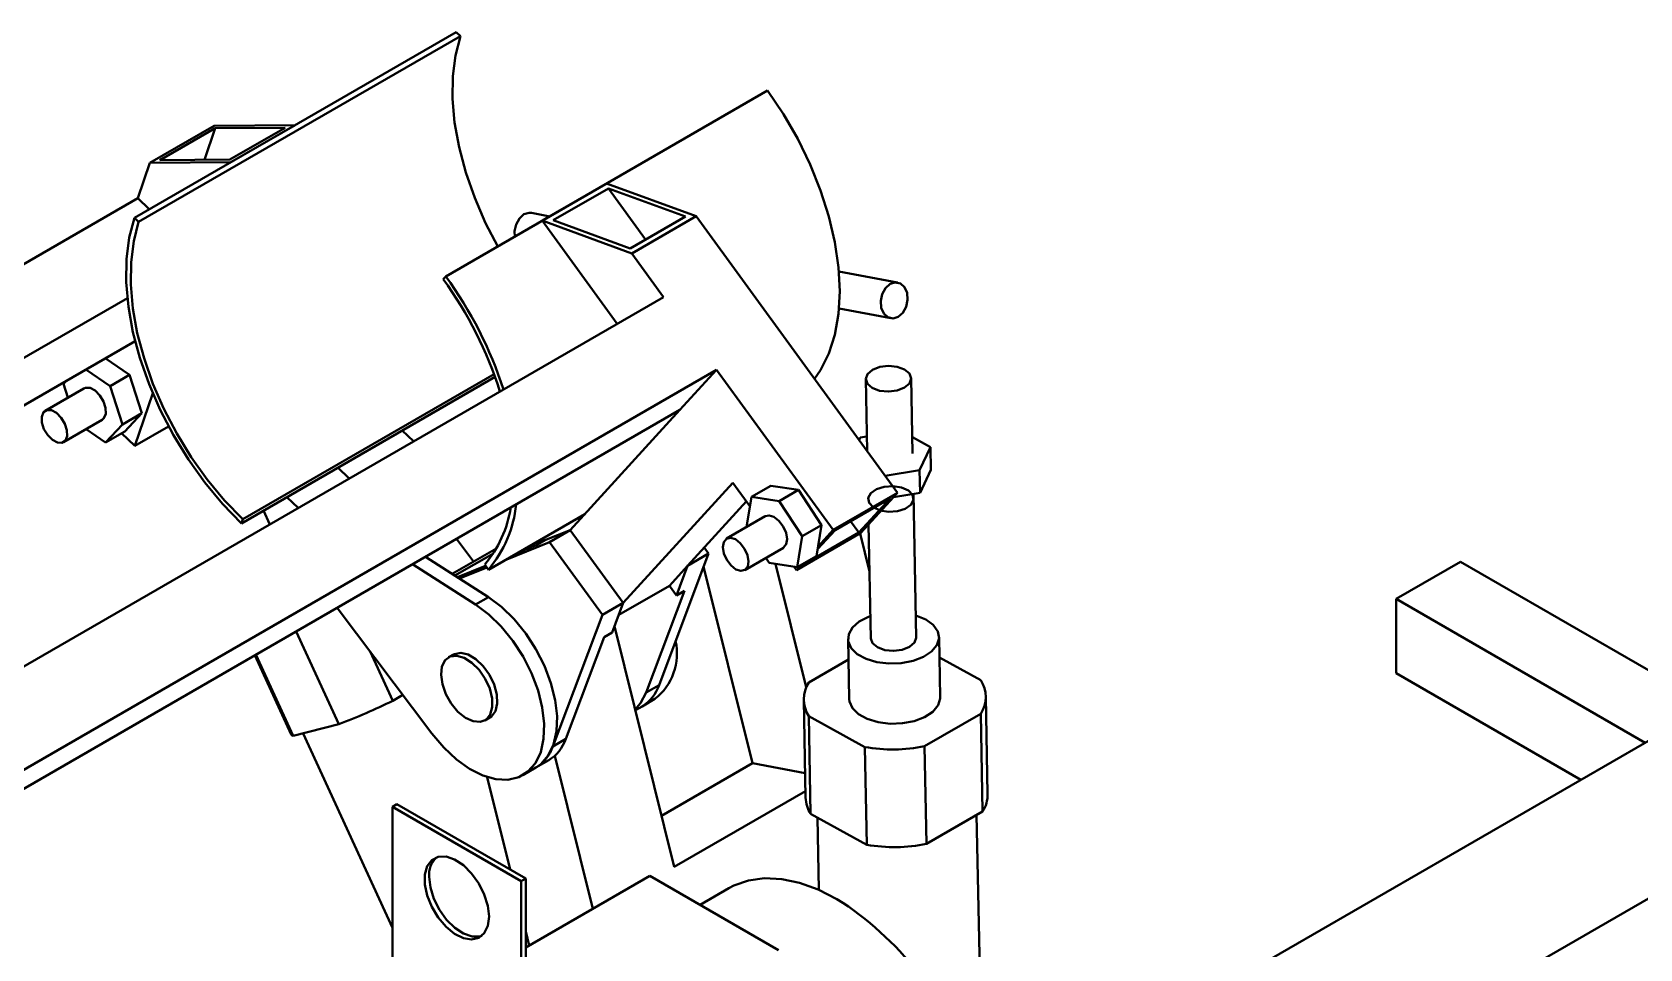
# Model space of a CAD drawing. Header units: millimetres. Extents: x -250 to 3947, y -1468 to 870.
# Drawn here: x 1654.6 to 1742.9, y 318.8 to 369.2 of the extents above; entities that cross this region are included whole.
import ezdxf

# ---------------------------------------------------------------- set-up
doc = ezdxf.new("R2010")
doc.units = ezdxf.units.MM

msp = doc.modelspace()

# ---------------------------------------------------------------- linework, layer by layer
at = {"color": 7, "linetype": 'Continuous', "lineweight": 40}
for p, q in [((1677.9202, 369.2067), (1660.2426, 359.0016)), ((1677.9202, 369.2067), (1678.1555, 368.9821)), ((1678.1555, 368.9821), (1660.4778, 358.777)), ((1695.0253, 365.9958), (1677.3476, 355.7907)), ((1661.0869, 362.0249), (1664.6225, 364.0659)), ((1664.6871, 363.9257), (1661.6465, 362.1704)), ((1664.6871, 363.9257), (1664.1004, 362.1915)), ((1669.0814, 364.1041), (1664.6225, 364.0659)), ((1668.5218, 363.9586), (1664.6871, 363.9257)), ((1665.4812, 362.2033), (1668.5218, 363.9586)), ((1669.0814, 364.1041), (1665.5459, 362.0631)), ((1661.6465, 362.1704), (1665.4812, 362.2033)), ((1661.0869, 362.0249), (1660.4279, 360.0769)), ((1665.5459, 362.0631), (1661.0869, 362.0249)), ((1686.1864, 360.8932), (1682.6509, 358.8522)), ((1683.2427, 358.8692), (1686.2832, 360.6244)), ((1686.1864, 360.8932), (1691.1046, 359.0947)), ((1686.2832, 360.6244), (1690.5128, 359.0777)), ((1686.2832, 360.6244), (1688.3268, 357.8158)), ((1614.3458, 333.4742), (1660.4279, 360.0769)), ((1660.4279, 360.0769), (1661.06, 359.4735)), ((1660.2426, 359.0016), (1660.4778, 358.777)), ((1683.0584, 359.0874), (1682.0566, 359.2781)), ((1682.6509, 358.8522), (1687.569, 357.0537)), ((1682.6509, 358.8522), (1686.773, 353.1869)), ((1687.4722, 357.3224), (1683.2427, 358.8692)), ((1690.5128, 359.0777), (1687.4722, 357.3224)), ((1687.569, 357.0537), (1691.1046, 359.0947)), ((1691.1046, 359.0947), (1702.1612, 343.8985)), ((1687.569, 357.0537), (1689.3148, 354.6543)), ((1702.1704, 355.4501), (1698.949, 356.0632)), ((1677.3476, 355.7907), (1677.207, 355.6366)), ((1621.1922, 332.2782), (1659.8596, 354.6004)), ((1689.3148, 354.6543), (1639.8173, 326.08)), ((1698.9577, 354.0257), (1701.7965, 353.4854)), ((1621.59, 329.8953), (1660.2854, 352.2337)), ((1692.2245, 350.6553), (1642.727, 322.081)), ((1658.9143, 349.7662), (1657.5846, 350.6745)), ((1659.9749, 350.3786), (1658.6452, 351.2868)), ((1692.2245, 350.6553), (1690.216, 348.4548)), ((1692.2245, 350.6553), (1698.6257, 341.8575)), ((1656.5101, 350.0542), (1656.346, 349.8806)), ((1656.346, 349.8806), (1656.5906, 349.127)), ((1658.9143, 349.7662), (1659.9749, 350.3786)), ((1659.5983, 347.6591), (1658.9143, 349.7662)), ((1660.659, 348.2714), (1659.9749, 350.3786)), ((1680.0584, 350.2625), (1666.1244, 342.2186)), ((1680.0036, 350.4138), (1666.2013, 342.4459)), ((1700.4178, 350.1415), (1700.4955, 346.1878)), ((1702.9985, 346.0622), (1702.9174, 350.1906)), ((1657.4722, 349.6359), (1655.3509, 348.4113)), ((1661.2525, 349.3722), (1660.2738, 346.4793)), ((1690.216, 348.4548), (1643.2604, 321.3479)), ((1659.5983, 347.6591), (1660.659, 348.2714)), ((1659.7169, 347.275), (1660.659, 348.2714)), ((1690.216, 348.4548), (1684.1906, 341.8533)), ((1656.3508, 346.6792), (1658.4721, 347.9038)), ((1657.5871, 347.3929), (1658.6562, 346.6627)), ((1658.6562, 346.6627), (1659.5983, 347.6591)), ((1658.6562, 346.6627), (1659.7169, 347.275)), ((1660.2738, 346.4793), (1659.5446, 347.1755)), ((1662.1238, 347.5473), (1660.2738, 346.4793)), ((1674.9632, 347.3212), (1675.5846, 346.728)), ((1700.051, 346.7988), (1700.1162, 346.9368)), ((1700.1162, 346.9368), (1700.4796, 346.9966)), ((1702.981, 346.9543), (1703.9792, 346.4044)), ((1703.9792, 346.4044), (1703.3813, 345.1384)), ((1704.0036, 345.1659), (1703.9792, 346.4044)), ((1671.4277, 345.2801), (1672.049, 344.6869)), ((1687.1003, 337.8543), (1693.1257, 344.4558)), ((1693.1257, 344.4558), (1694.0595, 343.1723)), ((1703.3813, 345.1384), (1701.4859, 344.8267)), ((1703.4056, 343.8999), (1703.3813, 345.1384)), ((1704.0036, 345.1659), (1703.4056, 343.8999)), ((1669.2453, 343.0684), (1668.624, 343.6616)), ((1694.1412, 343.6749), (1693.872, 342.0189)), ((1694.1412, 343.6749), (1695.2018, 344.2872)), ((1695.6731, 343.4437), (1694.1412, 343.6749)), ((1696.7337, 344.056), (1695.2018, 344.2872)), ((1695.6731, 343.4437), (1696.7337, 344.056)), ((1697.9895, 342.1256), (1696.7337, 344.056)), ((1698.6257, 341.8575), (1702.1612, 343.8985)), ((1698.7326, 341.8463), (1701.7732, 343.6016)), ((1701.7732, 343.6016), (1700.0459, 341.7091)), ((1702.1612, 343.8985), (1700.1528, 341.698)), ((1703.4056, 343.8999), (1701.943, 343.6593)), ((1703.1973, 335.9449), (1703.0422, 343.8401)), ((1667.3354, 342.9177), (1667.681, 342.1653)), ((1684.994, 342.7335), (1679.6907, 339.672)), ((1690.6358, 339.8953), (1693.8676, 343.4361)), ((1696.9289, 341.5133), (1695.6731, 343.4437)), ((1666.2013, 342.4459), (1666.1244, 342.2186)), ((1684.1906, 341.8533), (1682.7971, 341.2881)), ((1683.0416, 341.19), (1684.1906, 341.8533)), ((1687.1003, 337.8543), (1684.1906, 341.8533)), ((1694.897, 342.6106), (1692.7757, 341.3859)), ((1696.9289, 341.5133), (1697.9895, 342.1256)), ((1697.7134, 340.4264), (1697.9895, 342.1256)), ((1697.7733, 340.7953), (1698.7326, 341.8463)), ((1697.7987, 340.9514), (1698.6257, 341.8575)), ((1699.5871, 342.3396), (1700.0459, 341.7091)), ((1700.5747, 342.1603), (1700.6978, 335.8957)), ((1678.8693, 340.1159), (1677.9313, 341.363)), ((1683.0416, 341.19), (1680.6166, 340.2065)), ((1681.3237, 340.6147), (1682.3551, 341.033)), ((1682.5625, 341.1527), (1682.3317, 341.1966)), ((1682.3551, 341.033), (1682.7971, 341.2881)), ((1682.8137, 341.2948), (1682.5792, 341.3395)), ((1685.9512, 337.191), (1683.0416, 341.19)), ((1700.1528, 341.698), (1696.6172, 339.657)), ((1696.6527, 339.8141), (1696.9289, 341.5133)), ((1700.0459, 341.7091), (1697.0053, 339.9539)), ((1700.1059, 341.6709), (1700.6254, 339.5809)), ((1679.6924, 338.1675), (1676.2327, 340.3824)), ((1680.1348, 340.8465), (1677.7018, 339.4419)), ((1679.9636, 340.5675), (1677.8497, 339.3472)), ((1681.5307, 340.7342), (1681.5388, 340.7019)), ((1689.0693, 333.3368), (1691.7848, 340.5586)), ((1691.7848, 340.5586), (1690.6358, 339.8953)), ((1691.7848, 340.5586), (1691.5437, 340.89)), ((1693.7756, 339.6538), (1695.8969, 340.8785)), ((1694.9387, 340.3253), (1695.1208, 340.0453)), ((1695.1208, 340.0453), (1696.6527, 339.8141)), ((1696.6527, 339.8141), (1697.7134, 340.4264)), ((1697.0053, 339.9539), (1697.1284, 340.0887)), ((1733.0885, 340.1083), (1729.553, 338.0673)), ((1746.7687, 332.2109), (1733.0885, 340.1083)), ((1675.5256, 339.9742), (1678.9853, 337.7593)), ((1677.9849, 339.2606), (1679.5331, 339.8885)), ((1679.6014, 339.7947), (1678.101, 339.1863)), ((1679.487, 339.9519), (1679.6907, 339.672)), ((1689.6316, 338.7951), (1690.6358, 339.8953)), ((1690.0209, 338.26), (1690.6358, 339.8953)), ((1691.515, 339.8411), (1694.1991, 329.0425)), ((1695.4695, 339.9927), (1697.1538, 333.2165)), ((1696.4844, 339.8395), (1696.6172, 339.657)), ((1696.6172, 339.657), (1696.8809, 339.9459)), ((1689.6316, 338.7951), (1686.8503, 337.1895)), ((1688.3622, 332.9286), (1690.4628, 338.5151)), ((1690.0209, 338.26), (1689.6316, 338.7951)), ((1690.4628, 338.5151), (1690.0209, 338.26)), ((1676.5889, 330.6759), (1671.3906, 337.5871)), ((1678.9853, 337.7593), (1679.6924, 338.1675)), ((1685.9512, 337.191), (1687.1003, 337.8543)), ((1686.4853, 336.219), (1687.1003, 337.8543)), ((1729.553, 338.0673), (1729.553, 333.9846)), ((1743.2332, 330.1699), (1729.553, 338.0673)), ((1683.2356, 329.9691), (1685.9512, 337.191)), ((1686.6174, 336.5701), (1689.9042, 323.3466)), ((1703.7154, 336.9408), (1703.1734, 337.1655)), ((1669.1296, 336.2818), (1671.4703, 331.1851)), ((1686.0434, 335.9638), (1683.9427, 330.3773)), ((1686.4853, 336.219), (1686.0434, 335.9638)), ((1699.4481, 335.8712), (1699.513, 332.5684)), ((1704.512, 332.6666), (1704.4471, 335.9694)), ((1666.8585, 334.9708), (1668.8588, 330.6153)), ((1666.9217, 335.0072), (1668.9709, 330.5451)), ((1673.1945, 335.1888), (1674.4417, 332.473)), ((1677.7682, 335.0131), (1677.503, 334.86)), ((1697.2903, 333.48), (1699.4703, 334.7385)), ((1706.7352, 333.6059), (1704.469, 334.854)), ((1751.2963, 334.8246), (1710.3074, 311.1622)), ((1739.6971, 328.1285), (1729.553, 333.9846)), ((1689.0693, 333.3368), (1688.3622, 332.9286)), ((1674.4417, 332.473), (1674.9964, 332.7932)), ((1687.7645, 331.9549), (1688.1318, 332.1669)), ((1688.1318, 332.1669), (1688.8389, 332.5751)), ((1697.0135, 332.5193), (1697.1189, 327.1523)), ((1707.117, 327.3488), (1707.0115, 332.7158)), ((1679.5029, 331.3958), (1679.768, 331.5489)), ((1700.3712, 329.932), (1697.2898, 331.6292)), ((1697.2898, 331.6292), (1697.3953, 326.2622)), ((1703.6525, 329.9758), (1706.7347, 331.7551)), ((1706.7347, 331.7551), (1706.8402, 326.3881)), ((1671.4703, 331.1851), (1668.9709, 330.5451)), ((1669.5149, 330.6844), (1674.422, 319.9995)), ((1683.2356, 329.9691), (1683.9427, 330.3773)), ((1683.3341, 329.4477), (1685.4235, 321.0418)), ((1700.3712, 329.932), (1700.4767, 324.565)), ((1703.6525, 329.9758), (1703.758, 324.6087)), ((1681.5911, 328.391), (1682.2982, 328.7992)), ((1682.2982, 328.7992), (1683.0053, 329.2074)), ((1694.1991, 329.0425), (1689.205, 326.1595)), ((1694.1991, 329.0425), (1697.0926, 328.4918)), ((1679.632, 328.2811), (1680.8943, 323.2024)), ((1714.0571, 304.6669), (1755.046, 328.3292)), ((1674.422, 326.6531), (1674.6694, 326.7959)), ((1681.7405, 322.7139), (1674.6694, 326.7959)), ((1697.112, 327.5075), (1689.9042, 323.3466)), ((1681.493, 322.571), (1674.422, 326.6531)), ((1674.422, 314.405), (1674.422, 326.6531)), ((1700.4767, 324.565), (1697.3953, 326.2622)), ((1697.7656, 326.0582), (1697.8436, 322.0888)), ((1703.758, 324.6087), (1706.8402, 326.3881)), ((1706.7927, 312.0459), (1706.5145, 326.2)), ((1681.493, 322.571), (1681.7405, 322.7139)), ((1681.493, 310.3229), (1681.493, 322.571)), ((1681.7405, 318.9156), (1688.5641, 322.8548)), ((1681.7405, 322.7139), (1681.7405, 310.7516)), ((1695.6352, 318.7728), (1688.5641, 322.8548)), ((1692.8958, 322.1705), (1691.3226, 321.2624)), ((1681.7405, 319.7979), (1681.9323, 319.0264))]:
    msp.add_line(p, q, dxfattribs=at)
at = {"color": 7, "linetype": 'Continuous', "lineweight": 40, "flags": 128}
for points in [[(1680.2036, 357.4394), (1679.541, 358.7161), (1678.9397, 360.0994), (1678.451, 361.4939), (1678.082, 362.8792), (1677.838, 364.2351), (1677.7226, 365.5419), (1677.7375, 366.7805), (1677.8825, 367.9329), (1678.1555, 368.9821)], [(1697.6064, 350.1587), (1697.9426, 350.6425), (1698.3982, 351.5484), (1698.7285, 352.5815), (1698.9286, 353.7268), (1698.9957, 354.9676), (1698.9287, 356.2858), (1698.7286, 357.6622), (1698.3984, 359.0766), (1697.9428, 360.5085), (1697.3686, 361.937), (1696.684, 363.3412), (1695.8991, 364.7008), (1695.0253, 365.9958)], [(1666.1244, 342.2186), (1665.092, 343.2856), (1664.1164, 344.4602), (1663.2116, 345.7252), (1662.391, 347.0621), (1661.6664, 348.4515), (1661.0485, 349.8731), (1660.5463, 351.3062), (1660.167, 352.7298), (1659.9163, 354.1233), (1659.7977, 355.4662), (1659.8131, 356.7391), (1659.9621, 357.9233), (1660.2426, 359.0016)], [(1666.2013, 342.4459), (1665.1967, 343.4842), (1664.2473, 344.6271), (1663.3669, 345.858), (1662.5684, 347.159), (1661.8633, 348.511), (1661.2621, 349.8943), (1660.7734, 351.2888), (1660.4043, 352.6741), (1660.1603, 354.03), (1660.0449, 355.3368), (1660.0599, 356.5754), (1660.2049, 357.7278), (1660.4778, 358.777)], [(1682.0566, 359.2781), (1681.9326, 359.287), (1681.6449, 359.1996), (1681.3914, 358.9746), (1681.2107, 358.6462), (1681.1303, 358.2645), (1681.1433, 357.9818)], [(1702.2081, 353.5638), (1702.4616, 353.7889), (1702.6423, 354.1172), (1702.7227, 354.499), (1702.6906, 354.876), (1702.5508, 355.1908), (1702.3246, 355.3956), (1702.0465, 355.4591), (1701.7588, 355.3717), (1701.5053, 355.1467), (1701.3246, 354.8183), (1701.2442, 354.4365), (1701.2764, 354.0596), (1701.4162, 353.7447), (1701.6423, 353.5399), (1701.9204, 353.4764), (1702.2081, 353.5638)], [(1702.8238, 350.4493), (1702.5542, 350.6748), (1702.1496, 350.823), (1701.6716, 350.8711), (1701.193, 350.8119), (1700.7867, 350.6543), (1700.5144, 350.4225), (1700.4178, 350.1516), (1700.5114, 349.8829), (1700.781, 349.6573), (1701.1856, 349.5092), (1701.6636, 349.4611), (1702.1422, 349.5203), (1702.5485, 349.6778), (1702.8208, 349.9097), (1702.9174, 350.1806), (1702.8238, 350.4493)], [(1658.4721, 347.9038), (1658.5739, 347.9936), (1658.6702, 348.2366), (1658.6603, 348.5607), (1658.5456, 348.9167), (1658.3436, 349.2503), (1658.085, 349.5108), (1657.8093, 349.6584), (1657.5584, 349.6709), (1657.4722, 349.6359)], [(1655.2774, 347.3984), (1655.4794, 347.0648), (1655.738, 346.8043), (1656.0137, 346.6566), (1656.2646, 346.6442), (1656.4526, 346.769), (1656.5489, 347.0119), (1656.5389, 347.3361), (1656.4242, 347.6921), (1656.2222, 348.0257), (1655.9637, 348.2862), (1655.688, 348.4338), (1655.437, 348.4462), (1655.2491, 348.3215), (1655.1528, 348.0785), (1655.1627, 347.7544), (1655.2774, 347.3984)], [(1702.7644, 344.0202), (1702.3877, 344.1898), (1701.9212, 344.2637), (1701.4358, 344.2305), (1701.0055, 344.0953), (1700.6958, 343.8787), (1700.5537, 343.6137), (1700.601, 343.3405), (1700.8305, 343.1009), (1701.2071, 342.9312), (1701.6737, 342.8574), (1702.159, 342.8906), (1702.5893, 343.0258), (1702.8991, 343.2424), (1703.0411, 343.5074), (1702.9938, 343.7805), (1702.7644, 344.0202)], [(1695.8969, 340.8785), (1695.9083, 340.8853), (1696.0563, 341.0688), (1696.1039, 341.3551), (1696.0438, 341.7008), (1695.8853, 342.053), (1695.6525, 342.3583), (1695.3807, 342.5702), (1695.1114, 342.6563), (1694.897, 342.6106)], [(1692.5687, 340.9092), (1692.6287, 340.5636), (1692.7872, 340.2113), (1693.0201, 339.9061), (1693.2919, 339.6942), (1693.5611, 339.608), (1693.787, 339.6607), (1693.9349, 339.8442), (1693.9825, 340.1305), (1693.9225, 340.4762), (1693.764, 340.8284), (1693.5312, 341.1337), (1693.2594, 341.3456), (1692.9901, 341.4317), (1692.7643, 341.3791), (1692.6163, 341.1956), (1692.5687, 340.9092)], [(1678.9853, 337.7593), (1679.708, 337.2193), (1680.3993, 336.5475), (1681.036, 335.7663), (1681.5967, 334.9019), (1682.0628, 333.9833), (1682.4185, 333.0411), (1682.6521, 332.107), (1682.7556, 331.2121), (1682.7256, 330.3866), (1682.5631, 329.6579), (1682.2736, 329.0505), (1681.8667, 328.5848), (1681.3561, 328.2763), (1680.7589, 328.1353), (1680.095, 328.1666), (1679.3866, 328.3691), (1678.6576, 328.7361), (1677.9323, 329.2552), (1677.2349, 329.9091), (1676.5889, 330.6759)], [(1682.2982, 328.7992), (1682.5738, 328.993), (1682.9807, 329.4587), (1683.2702, 330.0661), (1683.4327, 330.7948), (1683.4627, 331.6203), (1683.3592, 332.5152), (1683.1256, 333.4493), (1682.7699, 334.3915), (1682.3038, 335.3101), (1681.7431, 336.1745), (1681.1064, 336.9557), (1680.4151, 337.6275), (1679.6924, 338.1675)], [(1700.6738, 337.1163), (1700.5769, 337.081), (1700.0638, 336.8218), (1699.6903, 336.4957), (1699.4843, 336.127), (1699.461, 335.743), (1699.6221, 335.3721), (1699.9556, 335.0418), (1700.4369, 334.7768), (1701.0303, 334.5965), (1701.6916, 334.5144), (1702.372, 334.5366), (1703.0209, 334.6614), (1703.5901, 334.8795), (1704.0376, 335.1749), (1704.33, 335.5255), (1704.4458, 335.9055), (1704.3763, 336.2865), (1704.1266, 336.6403), (1703.7154, 336.9408), (1703.7154, 336.9408)], [(1700.6978, 335.8957), (1700.7928, 335.6351), (1701.0637, 335.41), (1701.4691, 335.2626), (1701.9474, 335.2153), (1702.4257, 335.2754), (1702.8312, 335.4336), (1703.1022, 335.6659), (1703.1974, 335.937), (1703.1973, 335.9449)], [(1677.162, 333.3831), (1677.0891, 333.9047), (1677.1419, 334.3572), (1677.3156, 334.7005), (1677.5948, 334.9041), (1677.9546, 334.9498), (1678.3632, 334.8337), (1678.7843, 334.566), (1679.1803, 334.1705), (1679.5161, 333.6824), (1679.7619, 333.145), (1679.8959, 332.6061), (1679.906, 332.1136), (1679.7916, 331.7112), (1679.5626, 331.4347), (1679.2394, 331.3086), (1678.8508, 331.3442), (1678.4313, 331.5383), (1678.0182, 331.8736), (1677.6482, 332.3204), (1677.354, 332.8389), (1677.162, 333.3831)], [(1677.7682, 335.0131), (1677.8236, 335.0418), (1678.1759, 335.1059), (1678.5807, 335.0079), (1679.0022, 334.7564), (1679.4029, 334.3739), (1679.7472, 333.8942), (1680.0045, 333.3601), (1680.1519, 332.8189), (1680.1764, 332.3188), (1680.0758, 331.9042), (1679.8589, 331.6119), (1679.768, 331.5489)], [(1687.7535, 331.999), (1688.0548, 332.3408), (1688.3622, 332.9286)], [(1699.513, 332.5684), (1699.5259, 332.4402), (1699.687, 332.0693), (1700.0206, 331.7391), (1700.5018, 331.474), (1701.0952, 331.2937), (1701.7565, 331.2116), (1702.4369, 331.2338), (1703.0858, 331.3586), (1703.655, 331.5768), (1704.1025, 331.8721), (1704.3949, 332.2228), (1704.5107, 332.6027), (1704.512, 332.6666)], [(1679.7253, 320.6237), (1679.6597, 321.2123), (1679.4679, 321.8329), (1679.1641, 322.4395), (1678.7708, 322.9872), (1678.3172, 323.4352), (1677.8369, 323.7504), (1677.3655, 323.9094), (1676.9381, 323.9004), (1676.5862, 323.7241), (1676.3361, 323.3935), (1676.2062, 322.9331), (1676.2062, 322.3772), (1676.3361, 321.7669), (1676.5862, 321.1475), (1676.9381, 320.565), (1677.3655, 320.0624), (1677.8369, 319.6772), (1678.3172, 319.4379), (1678.7708, 319.3622), (1679.1641, 319.4557), (1679.4679, 319.7116), (1679.6597, 320.1107), (1679.7253, 320.6237)], [(1679.325, 319.5611), (1679.2244, 319.5308), (1678.797, 319.5218), (1678.3256, 319.6808), (1677.8453, 319.996), (1677.3917, 320.4441), (1676.9984, 320.9917), (1676.6946, 321.5983), (1676.5028, 322.219), (1676.4372, 322.8076)], [(1698.8403, 321.5819), (1697.8071, 322.1047), (1696.7896, 322.4725), (1695.8032, 322.6796), (1694.8628, 322.7229), (1693.9827, 322.6017), (1693.1762, 322.3178), (1692.8958, 322.1705)]]:
    msp.add_lwpolyline(points, dxfattribs=at)
at = {"color": 7, "linetype": 'Continuous', "lineweight": 40}
for centre, radius, start, end in [((1659.9664, 343.0537), 21.344, 17.478946, 36.123498), ((1659.6081, 342.8466), 21.96, 17.83624, 36.117299), ((1674.6559, 344.0484), 6.3341, 319.703603, 351.263395), ((1674.6039, 343.9566), 6.6508, 319.892392, 353.991978), ((1686.8608, 335.0765), 3.189, 308.3363, 12.230677), ((1687.0005, 334.034), 2.1831, 301.212918, 341.376151), ((1687.0165, 334.0211), 2.1638, 301.025593, 341.563476), ((1698.7138, 332.5542), 1.6981, 146.965119, 213.008134), ((1705.3112, 332.6808), 1.6981, 326.964976, 33.008276), ((1658.7745, 364.5474), 35.6964, 290.833989, 296.033977), ((1668.9773, 330.6799), 0.135, 208.619097, 267.283005), ((1681.89, 331.0616), 2.1638, 301.025593, 341.563476), ((1681.1829, 330.6534), 2.1638, 301.025593, 341.563476), ((1701.8984, 338.4668), 8.6703, 259.854937, 281.672327), ((1698.8623, 327.2056), 1.7441, 181.751947, 212.745462), ((1705.3701, 327.3319), 1.747, 327.300718, 0.554499), ((1702.0039, 333.1001), 8.6706, 259.855311, 281.671953), ((1677.7369, 322.9246), 1.3049, 133.569057, 185.147554), ((1689.0051, 306.2161), 18.2439, 19.838552, 57.377926)]:
    msp.add_arc(centre, radius, start, end, dxfattribs=at)

doc.saveas('drawing.dxf')
